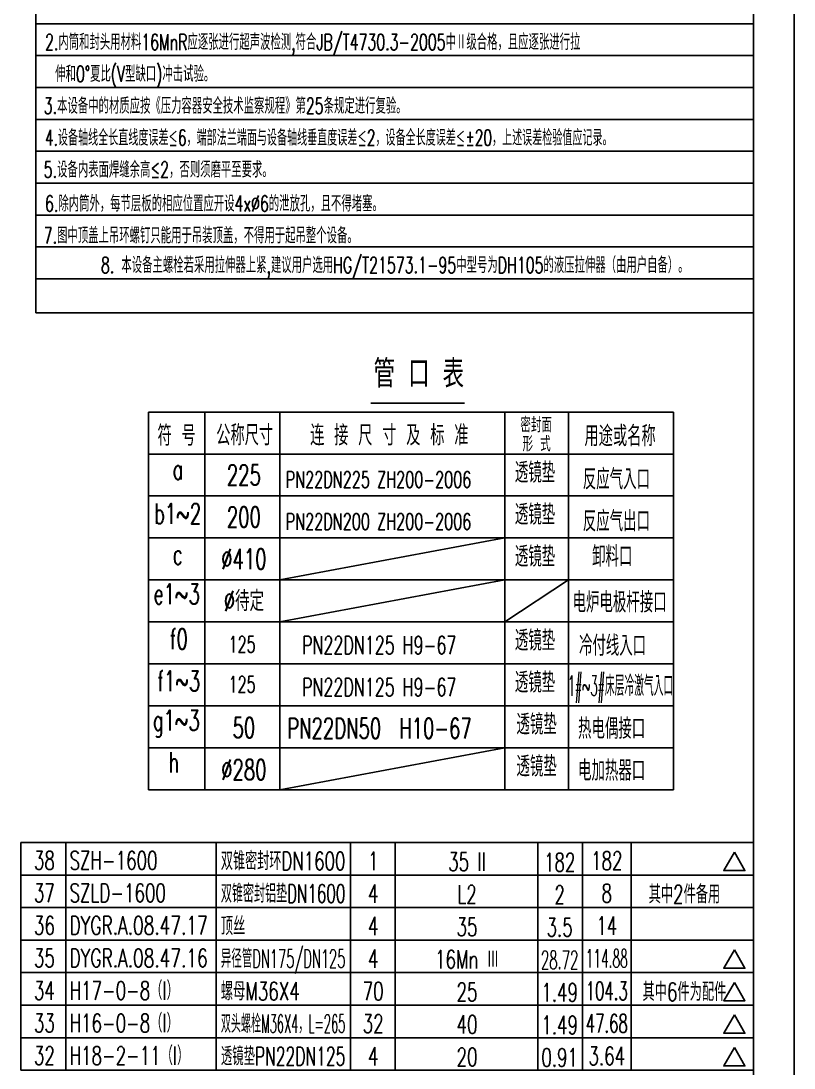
# Model space of a CAD drawing. Header units: inches. Extents: x -375 to 8535, y -150 to 12465.
# Drawn here: x 5685 to 8535, y 4583 to 8445 of the extents above; entities that cross this region are included whole.
import ezdxf
from ezdxf.enums import TextEntityAlignment as Align

# ---------------------------------------------------------------- set-up
doc = ezdxf.new("R2010")
doc.units = ezdxf.units.IN
doc.header["$LTSCALE"] = 150
doc.layers.add('11', color=3, linetype='Continuous', lineweight=15)
for name, color, linetype in [('1轮廓实线层', 7, 'Continuous'), ('2细线层', 4, 'Continuous'), ('6文字层', 3, 'Continuous'), ('图框层', 7, 'Continuous')]:
    doc.layers.add(name, color=color, linetype=linetype)
doc.styles.add('PC_TEXTSTYLE', font='romans.shx', dxfattribs={"width": 0.8, "bigfont": 'hzfs.shx'})
doc.styles.add('STANDRAD', font='ROMANS.shx', dxfattribs={"width": 0.66, "height": 50, "bigfont": 'intecad.shx'})

# ---------------------------------------------------------------- blocks, each defined once
blk = doc.blocks.new('PC_MXB_BLOCK')
at = {"layer": '1轮廓实线层'}
for p, q in [((-180, 8), (-180, 0)), ((0, 8), (0, 0))]:
    blk.add_line(p, q, dxfattribs=at)
at = {"layer": '2细线层'}
for p, q in [((-180, 8), (0, 8)), ((-169, 8), (-169, 0)), ((-132, 8), (-132, 0)), ((-99, 8), (-99, 0)), ((-88, 8), (-88, 0)), ((-53, 8), (-53, 0)), ((-42, 8), (-42, 0)), ((-30, 8), (-30, 0)), ((-180, 0), (0, 0))]:
    blk.add_line(p, q, dxfattribs=at)
at = {"layer": '6文字层', "style": 'PC_TEXTSTYLE'}
for tag, width, p, p2 in [('序号', 0.769182, (-178.38, 1.35), (-170.09, 1.35)), ('代号', 3.14773, (-168.05, 1.35), (-134.11, 1.35)), ('名称', 2.802424, (-130.87, 1.2), (-100.28, 1.2)), ('数量', 0.817449, (-97.88, 1.2), (-89, 1.2)), ('材料', 2.943328, (-86.43, 1.01), (-54.3, 1.01)), ('单重', 0.854038, (-52.21, 0.89), (-43, 0.89)), ('总重', 0.958888, (-41.2, 1.27), (-30.86, 1.27)), ('备注', 2.494074, (-28.61, 1.02), (-1.16, 1.02))]:
    blk.add_attdef(tag, text='', height=4.5, dxfattribs=dict(at, width=width)).set_placement(p, p2, align=Align.FIT)

msp = doc.modelspace()

# ---------------------------------------------------------------- linework, layer by layer
at = {"layer": '1轮廓实线层', "ltscale": 20}
msp.add_line((5739.28, 12315), (5739.28, 7368.5), dxfattribs=at)
at = {"layer": '1轮廓实线层', "linetype": 'ByBlock'}
msp.add_line((6974.8, 7034.89), (7320.72, 7034.89), dxfattribs=at)
at = {"layer": '1轮廓实线层'}
for p, q in [((6155.17, 7002.61), (8090.53, 7002.61)), ((6155.17, 5609.15), (6155.17, 7002.61)), ((6362.53, 5609.15), (6362.53, 7002.61)), ((6639.01, 5609.15), (6639.01, 7002.61)), ((7468.45, 5609.15), (7468.45, 7002.61)), ((7703.46, 5609.15), (7703.46, 7002.61)), ((8090.53, 7002.61), (8090.53, 5609.15)), ((6155.17, 5763.98), (8090.53, 5763.98)), ((6155.17, 5609.15), (8090.53, 5609.15))]:
    msp.add_line(p, q, dxfattribs=at)
for points in [[(8314.96, 5379.04), (8275.81, 5311.22), (8354.12, 5311.22)], [(8314.96, 5019.04), (8275.81, 4951.22), (8354.12, 4951.22)], [(8314.96, 4899.04), (8275.81, 4831.22), (8354.12, 4831.22)], [(8314.96, 4779.04), (8275.81, 4711.22), (8354.12, 4711.22)], [(8314.96, 4659.04), (8275.81, 4591.22), (8354.12, 4591.22)]]:
    msp.add_lwpolyline(points, close=True, dxfattribs=at)
at = {"layer": '2细线层'}
for p, q in [((8535, 12465), (8535, -150)), ((8385, 8434.58), (5739.28, 8434.58)), ((8385, 8316.99), (5739.28, 8316.99)), ((8385, 8199.4), (5739.28, 8199.4)), ((8385, 8081.82), (5739.28, 8081.82)), ((8385, 7964.23), (5739.28, 7964.23)), ((8385, 7846.64), (5739.28, 7846.64)), ((8385, 7729.05), (5739.28, 7729.05)), ((8385, 7611.47), (5739.28, 7611.47)), ((8385, 7611.47), (5739.28, 7611.47)), ((8385, 7493.88), (5739.28, 7493.88)), ((8385, 7368.5), (5739.28, 7368.5)), ((6155.17, 6847.78), (8090.53, 6847.78)), ((6155.17, 6692.95), (8090.53, 6692.95)), ((6155.17, 6538.12), (8090.53, 6538.12)), ((6639.01, 6383.3), (7468.45, 6538.12)), ((6155.17, 6383.3), (8090.53, 6383.3)), ((6639.01, 6228.47), (7468.45, 6383.3)), ((7468.45, 6228.47), (7703.46, 6383.3)), ((6155.17, 6228.47), (8090.53, 6228.47)), ((6155.17, 6073.64), (8090.53, 6073.64)), ((6155.17, 5918.81), (8090.53, 5918.81)), ((6639.01, 5609.15), (7468.45, 5763.98))]:
    msp.add_line(p, q, dxfattribs=at)
at = {"layer": '6文字层', "lineweight": 40}
msp.add_line((6155.17, 7002.61), (6155.17, 7002.61), dxfattribs=at)
msp.add_line((6155.17, 7002.61), (6155.17, 7002.61), dxfattribs=at)
msp.add_line((6155.17, 7002.61), (6155.17, 7002.61), dxfattribs=at)
at = {"layer": '图框层'}
msp.add_line((8385, 12315), (8385, 0), dxfattribs=at)

# ---------------------------------------------------------------- block references
ref = msp.add_blockref('PC_MXB_BLOCK', (8385, 5295), dxfattribs=dict(at, xscale=15, yscale=15, zscale=15))
ref.add_attrib('材料', '35 II', dxfattribs={"layer": '6文字层', "height": 67.5, "style": 'PC_TEXTSTYLE', "width": 0.667}).set_placement((7329.47, 5310.16), align=Align.CENTER)
ref.add_attrib('代号', 'SZH-1600', (5864.3, 5315.23), dxfattribs={"layer": '6文字层', "height": 67.5, "style": 'PC_TEXTSTYLE', "width": 0.667})
ref.add_attrib('序号', '38', dxfattribs={"layer": '6文字层', "height": 67.5, "style": 'PC_TEXTSTYLE', "width": 0.667}).set_placement((5771.47, 5315.23), align=Align.CENTER)
ref.add_attrib('名称', '双锥密封环DN1600', dxfattribs={"layer": '6文字层', "height": 67.5, "style": 'PC_TEXTSTYLE', "width": 0.603199}).set_placement((6422, 5312.93), (6880.86, 5312.93), align=Align.FIT)
ref.add_attrib('数量', '1', dxfattribs={"layer": '6文字层', "height": 67.5, "style": 'PC_TEXTSTYLE', "width": 0.667}).set_placement((6983.4, 5312.93), align=Align.CENTER)
ref.add_attrib('单重', '182', dxfattribs={"layer": '6文字层', "height": 67.5, "style": 'PC_TEXTSTYLE', "width": 0.667}).set_placement((7670.95, 5308.31), align=Align.CENTER)
ref.add_attrib('总重', '182', dxfattribs={"layer": '6文字层', "height": 67.5, "style": 'PC_TEXTSTYLE', "width": 0.667}).set_placement((7844.62, 5313.98), align=Align.CENTER)
ref = msp.add_blockref('PC_MXB_BLOCK', (8385, 5175), dxfattribs=dict(at, xscale=15, yscale=15, zscale=15))
ref.add_attrib('材料', 'L2', dxfattribs={"layer": '6文字层', "height": 67.5, "style": 'PC_TEXTSTYLE', "width": 0.667}).set_placement((7329.47, 5190.16), align=Align.CENTER)
ref.add_attrib('代号', 'SZLD-1600', (5864.3, 5195.23), dxfattribs={"layer": '6文字层', "height": 67.5, "style": 'PC_TEXTSTYLE', "width": 0.667})
ref.add_attrib('序号', '37', dxfattribs={"layer": '6文字层', "height": 67.5, "style": 'PC_TEXTSTYLE', "width": 0.667}).set_placement((5771.47, 5195.23), align=Align.CENTER)
ref.add_attrib('名称', '双锥密封铝垫DN1600', dxfattribs={"layer": '6文字层', "height": 67.5, "style": 'PC_TEXTSTYLE', "width": 0.549066}).set_placement((6422, 5192.93), (6880.86, 5192.93), align=Align.FIT)
ref.add_attrib('数量', '4', dxfattribs={"layer": '6文字层', "height": 67.5, "style": 'PC_TEXTSTYLE', "width": 0.667}).set_placement((6983.4, 5192.93), align=Align.CENTER)
ref.add_attrib('备注', '其中2件备用  ', dxfattribs={"layer": '6文字层', "height": 67.5, "style": 'PC_TEXTSTYLE', "width": 0.667}).set_placement((8161.72, 5190.37), align=Align.CENTER)
ref.add_attrib('单重', '2', dxfattribs={"layer": '6文字层', "height": 67.5, "style": 'PC_TEXTSTYLE', "width": 0.667}).set_placement((7670.95, 5188.31), align=Align.CENTER)
ref.add_attrib('总重', '8', dxfattribs={"layer": '6文字层', "height": 67.5, "style": 'PC_TEXTSTYLE', "width": 0.667}).set_placement((7844.62, 5193.98), align=Align.CENTER)
ref = msp.add_blockref('PC_MXB_BLOCK', (8385, 5055), dxfattribs=dict(at, xscale=15, yscale=15, zscale=15))
ref.add_attrib('材料', '35', dxfattribs={"layer": '6文字层', "height": 67.5, "style": 'PC_TEXTSTYLE', "width": 0.667}).set_placement((7329.47, 5070.16), align=Align.CENTER)
ref.add_attrib('代号', 'DYGR.A.08.47.17', dxfattribs={"layer": '6文字层', "height": 67.5, "style": 'PC_TEXTSTYLE', "width": 0.618687}).set_placement((5864.3, 5075.23), (6373.39, 5075.23), align=Align.FIT)
ref.add_attrib('序号', '36', dxfattribs={"layer": '6文字层', "height": 67.5, "style": 'PC_TEXTSTYLE', "width": 0.667}).set_placement((5771.47, 5075.23), align=Align.CENTER)
ref.add_attrib('名称', '顶丝', (6422, 5072.93), dxfattribs={"layer": '6文字层', "height": 67.5, "style": 'PC_TEXTSTYLE', "width": 0.667})
ref.add_attrib('数量', '4', dxfattribs={"layer": '6文字层', "height": 67.5, "style": 'PC_TEXTSTYLE', "width": 0.667}).set_placement((6983.4, 5072.93), align=Align.CENTER)
ref.add_attrib('单重', '3.5', dxfattribs={"layer": '6文字层', "height": 67.5, "style": 'PC_TEXTSTYLE', "width": 0.667}).set_placement((7670.95, 5068.31), align=Align.CENTER)
ref.add_attrib('总重', '14', dxfattribs={"layer": '6文字层', "height": 67.5, "style": 'PC_TEXTSTYLE', "width": 0.667}).set_placement((7844.62, 5073.98), align=Align.CENTER)
ref = msp.add_blockref('PC_MXB_BLOCK', (8385, 4935), dxfattribs=dict(at, xscale=15, yscale=15, zscale=15))
ref.add_attrib('材料', '16Mn Ⅲ', dxfattribs={"layer": '6文字层', "height": 67.5, "style": 'PC_TEXTSTYLE', "width": 0.667}).set_placement((7329.47, 4950.16), align=Align.CENTER)
ref.add_attrib('代号', 'DYGR.A.08.47.16', dxfattribs={"layer": '6文字层', "height": 67.5, "style": 'PC_TEXTSTYLE', "width": 0.618687}).set_placement((5864.3, 4955.23), (6373.39, 4955.23), align=Align.FIT)
ref.add_attrib('序号', '35', dxfattribs={"layer": '6文字层', "height": 67.5, "style": 'PC_TEXTSTYLE', "width": 0.667}).set_placement((5771.47, 4955.23), align=Align.CENTER)
ref.add_attrib('名称', '异径管DN175/DN125', dxfattribs={"layer": '6文字层', "height": 67.5, "style": 'PC_TEXTSTYLE', "width": 0.483923}).set_placement((6422, 4952.93), (6880.86, 4952.93), align=Align.FIT)
ref.add_attrib('数量', '4', dxfattribs={"layer": '6文字层', "height": 67.5, "style": 'PC_TEXTSTYLE', "width": 0.667}).set_placement((6983.4, 4952.93), align=Align.CENTER)
ref.add_attrib('单重', '28.72', dxfattribs={"layer": '6文字层', "height": 67.5, "style": 'PC_TEXTSTYLE', "width": 0.493937}).set_placement((7601.89, 4948.31), (7740.01, 4948.31), align=Align.FIT)
ref.add_attrib('总重', '114.88', dxfattribs={"layer": '6文字层', "height": 67.5, "style": 'PC_TEXTSTYLE', "width": 0.450918}).set_placement((7767.07, 4953.98), (7922.16, 4953.98), align=Align.FIT)
ref = msp.add_blockref('PC_MXB_BLOCK', (8385, 4815), dxfattribs=dict(at, xscale=15, yscale=15, zscale=15))
ref.add_attrib('材料', '25', dxfattribs={"layer": '6文字层', "height": 67.5, "style": 'PC_TEXTSTYLE', "width": 0.667}).set_placement((7329.47, 4830.16), align=Align.CENTER)
ref.add_attrib('代号', 'H17-0-8（I）', (5864.3, 4835.23), dxfattribs={"layer": '6文字层', "height": 67.5, "style": 'PC_TEXTSTYLE', "width": 0.667})
ref.add_attrib('序号', '34', dxfattribs={"layer": '6文字层', "height": 67.5, "style": 'PC_TEXTSTYLE', "width": 0.667}).set_placement((5771.47, 4835.23), align=Align.CENTER)
ref.add_attrib('名称', '螺母M36X4', (6422, 4832.93), dxfattribs={"layer": '6文字层', "height": 67.5, "style": 'PC_TEXTSTYLE', "width": 0.667})
ref.add_attrib('数量', '70', dxfattribs={"layer": '6文字层', "height": 67.5, "style": 'PC_TEXTSTYLE', "width": 0.667}).set_placement((6983.4, 4832.93), align=Align.CENTER)
ref.add_attrib('备注', '其中6件为配件  ', dxfattribs={"layer": '6文字层', "height": 67.5, "style": 'PC_TEXTSTYLE', "width": 0.667}).set_placement((8161.72, 4830.37), align=Align.CENTER)
ref.add_attrib('单重', '1.49', dxfattribs={"layer": '6文字层', "height": 67.5, "style": 'PC_TEXTSTYLE', "width": 0.667}).set_placement((7670.95, 4828.31), align=Align.CENTER)
ref.add_attrib('总重', '104.3', dxfattribs={"layer": '6文字层', "height": 67.5, "style": 'PC_TEXTSTYLE', "width": 0.554577}).set_placement((7767.07, 4833.98), (7922.16, 4833.98), align=Align.FIT)
ref = msp.add_blockref('PC_MXB_BLOCK', (8385, 4695), dxfattribs=dict(at, xscale=15, yscale=15, zscale=15))
ref.add_attrib('材料', '40', dxfattribs={"layer": '6文字层', "height": 67.5, "style": 'PC_TEXTSTYLE', "width": 0.667}).set_placement((7329.47, 4710.16), align=Align.CENTER)
ref.add_attrib('代号', 'H16-0-8（I）', (5864.3, 4715.23), dxfattribs={"layer": '6文字层', "height": 67.5, "style": 'PC_TEXTSTYLE', "width": 0.667})
ref.add_attrib('序号', '33', dxfattribs={"layer": '6文字层', "height": 67.5, "style": 'PC_TEXTSTYLE', "width": 0.667}).set_placement((5771.47, 4715.23), align=Align.CENTER)
ref.add_attrib('名称', '双头螺栓M36X4，L=265', dxfattribs={"layer": '6文字层', "height": 67.5, "style": 'PC_TEXTSTYLE', "width": 0.445937}).set_placement((6422, 4712.93), (6880.86, 4712.93), align=Align.FIT)
ref.add_attrib('数量', '32', dxfattribs={"layer": '6文字层', "height": 67.5, "style": 'PC_TEXTSTYLE', "width": 0.667}).set_placement((6983.4, 4712.93), align=Align.CENTER)
ref.add_attrib('单重', '1.49', dxfattribs={"layer": '6文字层', "height": 67.5, "style": 'PC_TEXTSTYLE', "width": 0.667}).set_placement((7670.95, 4708.31), align=Align.CENTER)
ref.add_attrib('总重', '47.68', dxfattribs={"layer": '6文字层', "height": 67.5, "style": 'PC_TEXTSTYLE', "width": 0.554577}).set_placement((7767.07, 4713.98), (7922.16, 4713.98), align=Align.FIT)
ref = msp.add_blockref('PC_MXB_BLOCK', (8385, 4575), dxfattribs=dict(at, xscale=15, yscale=15, zscale=15))
ref.add_attrib('材料', '20', dxfattribs={"layer": '6文字层', "height": 67.5, "style": 'PC_TEXTSTYLE', "width": 0.667}).set_placement((7329.47, 4590.16), align=Align.CENTER)
ref.add_attrib('代号', 'H18-2-11（I）', (5864.3, 4595.23), dxfattribs={"layer": '6文字层', "height": 67.5, "style": 'PC_TEXTSTYLE', "width": 0.667})
ref.add_attrib('序号', '32', dxfattribs={"layer": '6文字层', "height": 67.5, "style": 'PC_TEXTSTYLE', "width": 0.667}).set_placement((5771.47, 4595.23), align=Align.CENTER)
ref.add_attrib('名称', '透镜垫PN22DN125', dxfattribs={"layer": '6文字层', "height": 67.5, "style": 'PC_TEXTSTYLE', "width": 0.564258}).set_placement((6422, 4592.93), (6880.86, 4592.93), align=Align.FIT)
ref.add_attrib('数量', '4', dxfattribs={"layer": '6文字层', "height": 67.5, "style": 'PC_TEXTSTYLE', "width": 0.667}).set_placement((6983.4, 4592.93), align=Align.CENTER)
ref.add_attrib('单重', '0.91', dxfattribs={"layer": '6文字层', "height": 67.5, "style": 'PC_TEXTSTYLE', "width": 0.667}).set_placement((7670.95, 4588.31), align=Align.CENTER)
ref.add_attrib('总重', '3.64', dxfattribs={"layer": '6文字层', "height": 67.5, "style": 'PC_TEXTSTYLE', "width": 0.667}).set_placement((7844.62, 4593.98), align=Align.CENTER)

# ---------------------------------------------------------------- texts
at = {"layer": '11', "style": 'STANDRAD'}
for s, height, width, p in [('管 口 表', 101.837, 0.7, (7151.79, 7062.64)), ('a', 74.88, 0.65, (6263.42, 6731.82)), ('透镜垫', 75, 0.6, (7580.14, 6719.25)), ('b1~2', 74.88, 0.65, (6262.63, 6567.87)), ('透镜垫', 75, 0.6, (7580.14, 6564.42)), ('c', 74.88, 0.65, (6263.02, 6417.6)), ('透镜垫', 75, 0.6, (7580.14, 6409.59)), ('e1~3', 74.88, 0.65, (6259.02, 6272.11)), ('f0', 74.88, 0.65, (6266.69, 6105.66)), ('透镜垫', 75, 0.6, (7580.14, 6099.93)), ('f1~3', 74.88, 0.65, (6266.69, 5950.83)), ('透镜垫', 75, 0.6, (7580.14, 5945.11)), ('g1~3', 74.88, 0.65, (6257.5, 5805.58)), ('透镜垫', 75, 0.6, (7586.15, 5790.41)), ('h', 74.88, 0.65, (6248.41, 5650.89)), ('透镜垫', 75, 0.6, (7586.15, 5635.58))]:
    msp.add_text(s, height=height, dxfattribs=dict(at, width=width)).set_placement(p, align=Align.BOTTOM_CENTER)
at = {"layer": '11', "style": 'STANDRAD', "width": 0.65}
for s, height, p in [('225', 74.88, (6506.88, 6732.67)), ('200', 74.88, (6506.88, 6577.84)), ('%%c410', 74.88, (6506.88, 6423.01)), ('%%C待定', 74.88, (6506.88, 6268.18)), ('125', 59.904, (6500.17, 6115.75)), ('125', 59.904, (6500.17, 5968.17)), ('50', 74.88, (6506.88, 5800.71)), ('%%c280', 74.88, (6506.88, 5645.88))]:
    msp.add_text(s, height=height, dxfattribs=at).set_placement(p, align=Align.CENTER)
at = {"layer": '11', "style": 'STANDRAD'}
for s, height, width, p in [('反应气入口', 75, 0.6, (7756.27, 6717.26)), ('PN22DN225 ZH200-2006', 59.904, 0.65, (6661.09, 6723.55)), ('反应气出口', 75, 0.6, (7756.27, 6562.43)), ('PN22DN200 ZH200-2006', 59.904, 0.65, (6661.09, 6568.73)), ('卸料口', 75, 0.6, (7790.49, 6432.66)), ('电炉电极杆接口', 75, 0.6, (7718.64, 6263.21)), ('冷付线入口', 75, 0.6, (7742.16, 6103.48)), ('PN22DN125 H9-67', 65.8944, 0.65, (6721.34, 6109.88)), ('1#~3#床层冷激气入口', 75, 0.4, (7701.28, 5955.42)), ('PN22DN125 H9-67', 65.8944, 0.65, (6721.34, 5955.05)), ('PN22DN50  H10-67', 74.88, 0.65, (6666.62, 5799.07)), ('热电偶接口', 75, 0.6, (7738.76, 5797.53)), ('电加热器口', 75, 0.6, (7738.76, 5642.7))]:
    msp.add_text(s, height=height, dxfattribs=dict(at, width=width)).set_placement(p)
at = {"layer": '6文字层', "style": 'PC_TEXTSTYLE'}
for s, height, width, p in [('2.内筒和封头用材料16MnR应逐张进行超声波检测,符合JB/T4730.3-2005中Ⅱ级合格，且应逐张进行拉', 58.7939, 0.65, (5773.82, 8337.82)), ('伸和0%%D夏比(V型缺口)冲击试验。', 58.7939, 0.65, (5811.24, 8220.23)), ('3.本设备中的材质应按《压力容器安全技术监察规程》第25条规定进行复验。', 58.7939, 0.65, (5769.1, 8102.64)), ('4.设备轴线全长直线度误差≤6，端部法兰端面与设备轴线垂直度误差≤2，设备全长度误差≤%%p20，上述误差检验值应记录。', 58.7938, 0.63, (5773.82, 7985.05)), ('5.设备内表面焊缝余高≤2，否则须磨平至要求。', 58.7939, 0.65, (5769.1, 7867.46)), ('6.除内筒外，每节层板的相应位置应开设4x%%c6的泄放孔，且不得堵塞。', 58.7939, 0.65, (5773.82, 7742.09)), ('7.图中顶盖上吊环螺钉只能用于吊装顶盖，不得用于起吊整个设备。', 58.7938, 0.65, (5769.1, 7624.5))]:
    msp.add_text(s, height=height, dxfattribs=dict(at, width=width)).set_placement(p)
at = {"layer": '6文字层', "style": 'PC_TEXTSTYLE', "width": 0.65}
msp.add_text('8. 本设备主螺栓若采用拉伸器上紧,建议用户选用HG/T21573.1-95中型号为DH105的液压拉伸器（由用户自备）。', height=58.7939, dxfattribs=at).set_placement((7063.09, 7497.61), align=Align.BOTTOM_CENTER)
at = {"layer": '6文字层', "color": 3, "style": 'PC_TEXTSTYLE', "width": 0.7}
for s, p in [('符 号', (6258.98, 6878.17)), ('公称尺寸', (6509.79, 6879.63)), ('连 接 尺 寸 及 标 准', (7043.02, 6879.3)), ('用途或名称', (7893.55, 6876.49))]:
    msp.add_text(s, height=75, dxfattribs=at).set_placement(p, align=Align.CENTER)
for s, p in [('密封面', (7584.33, 6955.03)), ('形 式', (7585.89, 6885.01))]:
    msp.add_text(s, height=55.296, dxfattribs=at).set_placement(p, align=Align.MIDDLE_CENTER)

doc.saveas('drawing.dxf')
